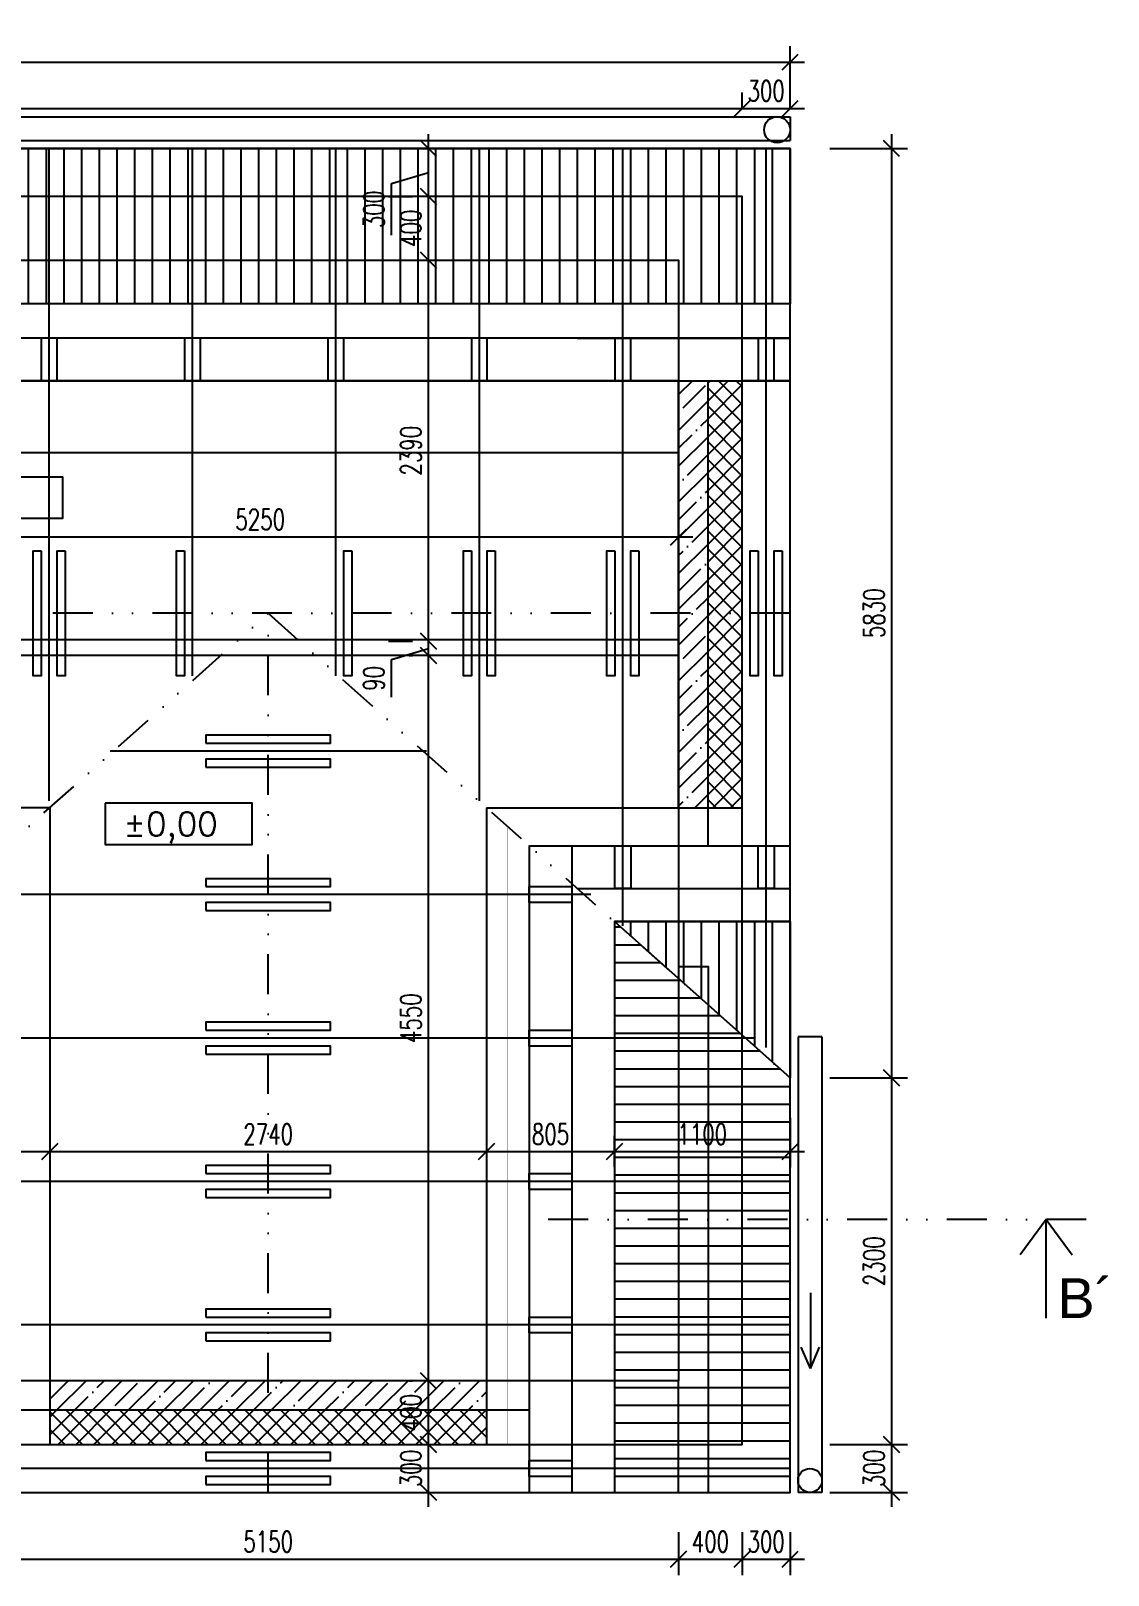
# Model space of a CAD drawing. Header units: millimetres. Extents: x 462666 to 1244237, y 2328025 to 3795663.
# Drawn here: x 1087261 to 1094021, y 2790617 to 2800305 of the extents above; entities that cross this region are included whole.
import ezdxf
from ezdxf.enums import TextEntityAlignment as Align
from ezdxf.lldxf.tags import DXFTag

# ---------------------------------------------------------------- set-up
doc = ezdxf.new("R2010")
doc.units = ezdxf.units.MM
doc.linetypes.add('DIVIDE2', pattern=[0.625, 0.25, -0.125, 0, -0.125, 0, -0.125])
for name, color, linetype in [('DIM_100', 64, 'Continuous'), ('IZH_min_REZ', 6, 'BATTING'), ('KOTY', 96, 'Continuous'), ('MUR_POH', 64, 'Continuous'), ('MUR_REZ', 3, 'Continuous'), ('MUR_ZAK', 64, 'DASHED'), ('PLO_LIN', 6, 'Continuous'), ('POP_100', 8, 'Continuous'), ('TXT_50_MIESTN', 7, 'Continuous')]:
    doc.layers.add(name, color=color, linetype=linetype)
doc.styles.add('ARIAL', font='arial.ttf', dxfattribs={"height": 250})
doc.styles.add('ROMANS', font='arial.ttf', dxfattribs={"width": 0.85})
doc.styles.add('SIMPLEX', font='SIMPLEX.SHX', dxfattribs={"width": 0.7})
doc.linetypes.add('BATTING', pattern='A,0.00254,-2.54,[134,LTYPESHP.SHX,S=2.54,R=0,X=-2.54,Y=0],-5.08,[134,LTYPESHP.SHX,S=2.54,R=180,X=2.54,Y=0],-2.54', length=10.16254)
tags = doc.linetypes.add('DASHDOT', pattern=[25.4, 12.7, -6.35, 0, -6.35]).pattern_tags.tags
tags[10:11] = [DXFTag(74, 4), DXFTag(75, 0), DXFTag(340, '0'), DXFTag(46, 1.0), DXFTag(50, 0.0), DXFTag(44, 0.0), DXFTag(45, 0.0)]
tags[8:9] = [DXFTag(74, 4), DXFTag(75, 0), DXFTag(340, '0'), DXFTag(46, 1.0), DXFTag(50, 0.0), DXFTag(44, 0.0), DXFTag(45, 0.0)]
tags[6:7] = [DXFTag(74, 4), DXFTag(75, 0), DXFTag(340, '0'), DXFTag(46, 1.0), DXFTag(50, 0.0), DXFTag(44, 0.0), DXFTag(45, 0.0)]
tags[4:5] = [DXFTag(74, 4), DXFTag(75, 0), DXFTag(340, '0'), DXFTag(46, 1.0), DXFTag(50, 0.0), DXFTag(44, 0.0), DXFTag(45, 0.0)]
tags = doc.linetypes.add('DASHED', pattern=[0.75, 0.5, -0.25]).pattern_tags.tags
tags[6:7] = [DXFTag(74, 4), DXFTag(75, 0), DXFTag(340, '0'), DXFTag(46, 1.0), DXFTag(50, 0.0), DXFTag(44, 0.0), DXFTag(45, 0.0)]
tags[4:5] = [DXFTag(74, 4), DXFTag(75, 0), DXFTag(340, '0'), DXFTag(46, 1.0), DXFTag(50, 0.0), DXFTag(44, 0.0), DXFTag(45, 0.0)]
doc.dimstyles.new('PAJO1-studia', dxfattribs={"dimtxt": 160, "dimasz": 100, "dimexe": 100, "dimexo": 250, "dimgap": 45, "dimtad": 1, "dimdec": 0, "dimrnd": 5, "dimtxsty": 'ROMANS', "dimblk": 'OBLIQUE', "dimcen": 200, "dimdle": 90, "dimadec": 0, "dimazin": 0, "dimtfac": 1, "dimtdec": 0, "dimtmove": 1, "dimatfit": 3, "dimfxl": 1, "dimarcsym": 0})

# ---------------------------------------------------------------- blocks, each defined once
blk = doc.blocks.new('_OBLIQUE')
at = {"color": 0, "linetype": 'ByBlock'}
blk.add_line((-0.5, -0.5), (0.5, 0.5), dxfattribs=at)
blk = doc.blocks.new('*D343')
at = {"layer": 'Defpoints', "color": 0}
for p in [(1086175.2, 2794435.8), (1087379.8, 2793633.4), (1087379.8, 2793273.4)]:
    blk.add_point(p, dxfattribs=at)
at = {"layer": 'KOTY', "color": 0, "lineweight": -2}
for p, q in [((1086175.2, 2794185.8), (1086175.2, 2793173.4)), ((1087379.8, 2793383.4), (1087379.8, 2793173.4)), ((1086085.2, 2793273.4), (1087469.8, 2793273.4))]:
    blk.add_line(p, q, dxfattribs=at)
at = {"layer": 'KOTY', "color": 0, "lineweight": -2, "xscale": 100, "yscale": 100, "zscale": 100, "rotation": 180}
blk.add_blockref('_OBLIQUE', (1086175.2, 2793273.4), dxfattribs=at)
at = {"layer": 'KOTY', "color": 0, "lineweight": -2, "xscale": 100, "yscale": 100, "zscale": 100}
blk.add_blockref('_OBLIQUE', (1087379.8, 2793273.4), dxfattribs=at)
at = {"layer": 'KOTY', "color": 0, "insert": (1086393.8, 2793383.4), "char_height": 130, "attachment_point": 5, "style": 'SIMPLEX'}
blk.add_mtext('1205', dxfattribs=at)
blk = doc.blocks.new('*D344')
at = {"layer": 'Defpoints', "color": 0}
for p in [(1087379.8, 2793633.4), (1090120.6, 2793633.4), (1090120.6, 2793273.4)]:
    blk.add_point(p, dxfattribs=at)
at = {"layer": 'KOTY', "color": 0, "lineweight": -2}
for p, q in [((1087379.8, 2793383.4), (1087379.8, 2793173.4)), ((1090120.6, 2793383.4), (1090120.6, 2793173.4)), ((1087289.8, 2793273.4), (1090210.6, 2793273.4))]:
    blk.add_line(p, q, dxfattribs=at)
at = {"layer": 'KOTY', "color": 0, "lineweight": -2, "xscale": 100, "yscale": 100, "zscale": 100, "rotation": 180}
blk.add_blockref('_OBLIQUE', (1087379.8, 2793273.4), dxfattribs=at)
at = {"layer": 'KOTY', "color": 0, "lineweight": -2, "xscale": 100, "yscale": 100, "zscale": 100}
blk.add_blockref('_OBLIQUE', (1090120.6, 2793273.4), dxfattribs=at)
at = {"layer": 'KOTY', "color": 0, "insert": (1088750.2, 2793383.4), "char_height": 130, "attachment_point": 5, "style": 'SIMPLEX'}
blk.add_mtext('2740', dxfattribs=at)
blk = doc.blocks.new('*D345')
at = {"layer": 'Defpoints', "color": 0}
for p in [(1090120.6, 2793633.4), (1090923.2, 2793273.4), (1090923.2, 2792926.3)]:
    blk.add_point(p, dxfattribs=at)
at = {"layer": 'KOTY', "color": 0, "lineweight": -2}
for p, q in [((1090120.6, 2793383.4), (1090120.6, 2793173.4)), ((1090923.2, 2793176.3), (1090923.2, 2793373.4)), ((1090030.6, 2793273.4), (1091013.2, 2793273.4))]:
    blk.add_line(p, q, dxfattribs=at)
at = {"layer": 'KOTY', "color": 0, "lineweight": -2, "xscale": 100, "yscale": 100, "zscale": 100, "rotation": 180}
blk.add_blockref('_OBLIQUE', (1090120.6, 2793273.4), dxfattribs=at)
at = {"layer": 'KOTY', "color": 0, "lineweight": -2, "xscale": 100, "yscale": 100, "zscale": 100}
blk.add_blockref('_OBLIQUE', (1090923.2, 2793273.4), dxfattribs=at)
at = {"layer": 'KOTY', "color": 0, "insert": (1090521.9, 2793383.4), "char_height": 130, "attachment_point": 5, "style": 'SIMPLEX'}
blk.add_mtext('805', dxfattribs=at)
blk = doc.blocks.new('*D346')
at = {"layer": 'Defpoints', "color": 0}
for p in [(1092025.2, 2793735.8), (1092025.2, 2793273.4), (1090923.2, 2792926.3)]:
    blk.add_point(p, dxfattribs=at)
at = {"layer": 'KOTY', "color": 0, "lineweight": -2}
for p, q in [((1092025.2, 2793485.8), (1092025.2, 2793173.4)), ((1090923.2, 2793176.3), (1090923.2, 2793373.4)), ((1090833.2, 2793273.4), (1092115.2, 2793273.4))]:
    blk.add_line(p, q, dxfattribs=at)
at = {"layer": 'KOTY', "color": 0, "lineweight": -2, "xscale": 100, "yscale": 100, "zscale": 100, "rotation": 180}
blk.add_blockref('_OBLIQUE', (1090923.2, 2793273.4), dxfattribs=at)
at = {"layer": 'KOTY', "color": 0, "lineweight": -2, "xscale": 100, "yscale": 100, "zscale": 100}
blk.add_blockref('_OBLIQUE', (1092025.2, 2793273.4), dxfattribs=at)
at = {"layer": 'KOTY', "color": 0, "insert": (1091474.2, 2793383.4), "char_height": 130, "attachment_point": 5, "style": 'SIMPLEX'}
blk.add_mtext('1100', dxfattribs=at)
blk = doc.blocks.new('*D348')
at = {"layer": 'Defpoints', "color": 0}
for p in [(1088750.2, 2791435.8), (1089755.6, 2791435.8), (1088750.2, 2791135.8)]:
    blk.add_point(p, dxfattribs=at)
at = {"layer": 'KOTY', "color": 0, "lineweight": -2}
for p, q in [((1089755.6, 2791045.8), (1089755.6, 2791525.8)), ((1089000.2, 2791435.8), (1089855.6, 2791435.8)), ((1089000.2, 2791135.8), (1089855.6, 2791135.8))]:
    blk.add_line(p, q, dxfattribs=at)
at = {"layer": 'KOTY', "color": 0, "lineweight": -2, "xscale": 100, "yscale": 100, "zscale": 100}
for p, rotation in [((1089755.6, 2791435.8), 90), ((1089755.6, 2791135.8), 270)]:
    blk.add_blockref('_OBLIQUE', p, dxfattribs=dict(at, rotation=rotation))
at = {"layer": 'KOTY', "color": 0, "insert": (1089645.6, 2791285.9), "char_height": 130, "attachment_point": 5, "rotation": 90, "style": 'SIMPLEX'}
blk.add_mtext('300', dxfattribs=at)
blk = doc.blocks.new('*D349')
at = {"layer": 'Defpoints', "color": 0}
for p in [(1089755.6, 2791835.8), (1089885.5, 2791835.8), (1088750.2, 2791435.8)]:
    blk.add_point(p, dxfattribs=at)
at = {"layer": 'KOTY', "color": 0, "lineweight": -2}
for p, q in [((1089755.6, 2791345.8), (1089755.6, 2791925.8)), ((1089635.5, 2791835.8), (1089655.6, 2791835.8)), ((1089000.2, 2791435.8), (1089855.6, 2791435.8))]:
    blk.add_line(p, q, dxfattribs=at)
at = {"layer": 'KOTY', "color": 0, "lineweight": -2, "xscale": 100, "yscale": 100, "zscale": 100}
for p, rotation in [((1089755.6, 2791835.8), 90), ((1089755.6, 2791435.8), 270)]:
    blk.add_blockref('_OBLIQUE', p, dxfattribs=dict(at, rotation=rotation))
at = {"layer": 'KOTY', "color": 0, "insert": (1089645.6, 2791635.8), "char_height": 130, "attachment_point": 5, "rotation": 90, "style": 'SIMPLEX'}
blk.add_mtext('400', dxfattribs=at)
blk = doc.blocks.new('*D350')
at = {"layer": 'Defpoints', "color": 0}
for p in [(1089755.6, 2796385.7), (1089885.5, 2796385.7), (1089885.5, 2791835.8)]:
    blk.add_point(p, dxfattribs=at)
at = {"layer": 'KOTY', "color": 0, "lineweight": -2}
for p, q in [((1089755.6, 2791745.8), (1089755.6, 2796475.7)), ((1089635.5, 2796385.7), (1089655.6, 2796385.7)), ((1089635.5, 2791835.8), (1089655.6, 2791835.8))]:
    blk.add_line(p, q, dxfattribs=at)
at = {"layer": 'KOTY', "color": 0, "lineweight": -2, "xscale": 100, "yscale": 100, "zscale": 100}
for p, rotation in [((1089755.6, 2796385.7), 90), ((1089755.6, 2791835.8), 270)]:
    blk.add_blockref('_OBLIQUE', p, dxfattribs=dict(at, rotation=rotation))
at = {"layer": 'KOTY', "color": 0, "insert": (1089645.6, 2794110.7), "char_height": 130, "attachment_point": 5, "rotation": 90, "style": 'SIMPLEX'}
blk.add_mtext('4550', dxfattribs=at)
blk = doc.blocks.new('*D351')
at = {"layer": 'Defpoints', "color": 0}
for p in [(1089755.6, 2796475.7), (1089755.6, 2796475.7), (1089885.5, 2796385.7)]:
    blk.add_point(p, dxfattribs=at)
at = {"layer": 'KOTY', "color": 0, "lineweight": -2}
for p, q in [((1089755.6, 2796295.7), (1089755.6, 2796565.7)), ((1089505.6, 2796475.7), (1089655.6, 2796475.7)), ((1089523.1, 2796360.9), (1089755.6, 2796430.7)), ((1089635.5, 2796385.7), (1089655.6, 2796385.7)), ((1089523.1, 2796123.6), (1089523.1, 2796360.9))]:
    blk.add_line(p, q, dxfattribs=at)
at = {"layer": 'KOTY', "color": 0, "lineweight": -2, "xscale": 100, "yscale": 100, "zscale": 100}
for p, rotation in [((1089755.6, 2796475.7), 90), ((1089755.6, 2796385.7), 270)]:
    blk.add_blockref('_OBLIQUE', p, dxfattribs=dict(at, rotation=rotation))
at = {"layer": 'KOTY', "color": 0, "insert": (1089413.1, 2796242.3), "char_height": 130, "attachment_point": 5, "rotation": 90, "style": 'SIMPLEX'}
blk.add_mtext('90', dxfattribs=at)
blk = doc.blocks.new('*D352')
at = {"layer": 'Defpoints', "color": 0}
for p in [(1089755.6, 2798866.1), (1089755.6, 2798866.1), (1089755.6, 2796475.7)]:
    blk.add_point(p, dxfattribs=at)
at = {"layer": 'KOTY', "color": 0, "lineweight": -2}
for p, q in [((1089755.6, 2796385.7), (1089755.6, 2798956.1)), ((1089505.6, 2798866.1), (1089655.6, 2798866.1)), ((1089505.6, 2796475.7), (1089655.6, 2796475.7))]:
    blk.add_line(p, q, dxfattribs=at)
at = {"layer": 'KOTY', "color": 0, "lineweight": -2, "xscale": 100, "yscale": 100, "zscale": 100}
for p, rotation in [((1089755.6, 2798866.1), 90), ((1089755.6, 2796475.7), 270)]:
    blk.add_blockref('_OBLIQUE', p, dxfattribs=dict(at, rotation=rotation))
at = {"layer": 'KOTY', "color": 0, "insert": (1089645.6, 2797670.9), "char_height": 130, "attachment_point": 5, "rotation": 90, "style": 'SIMPLEX'}
blk.add_mtext('2390', dxfattribs=at)
blk = doc.blocks.new('*D353')
at = {"layer": 'Defpoints', "color": 0}
for p in [(1089755.6, 2799266.1), (1089755.6, 2799266.1), (1089755.6, 2798866.1)]:
    blk.add_point(p, dxfattribs=at)
at = {"layer": 'KOTY', "color": 0, "lineweight": -2}
for p, q in [((1089755.6, 2798776.1), (1089755.6, 2799356.1)), ((1089505.6, 2799266.1), (1089655.6, 2799266.1)), ((1089505.6, 2798866.1), (1089655.6, 2798866.1))]:
    blk.add_line(p, q, dxfattribs=at)
at = {"layer": 'KOTY', "color": 0, "lineweight": -2, "xscale": 100, "yscale": 100, "zscale": 100}
for p, rotation in [((1089755.6, 2799266.1), 90), ((1089755.6, 2798866.1), 270)]:
    blk.add_blockref('_OBLIQUE', p, dxfattribs=dict(at, rotation=rotation))
at = {"layer": 'KOTY', "color": 0, "insert": (1089645.6, 2799066.1), "char_height": 130, "attachment_point": 5, "rotation": 90, "style": 'SIMPLEX'}
blk.add_mtext('400', dxfattribs=at)
blk = doc.blocks.new('*D354')
at = {"layer": 'Defpoints', "color": 0}
for p in [(1089755.6, 2799566.1), (1089755.6, 2799566.1), (1089755.6, 2799266.1)]:
    blk.add_point(p, dxfattribs=at)
at = {"layer": 'KOTY', "color": 0, "lineweight": -2}
for p, q in [((1089505.6, 2799566.1), (1089655.6, 2799566.1)), ((1089755.6, 2799176.1), (1089755.6, 2799656.1)), ((1089523.1, 2799346.4), (1089755.6, 2799416.1)), ((1089523.1, 2799022.4), (1089523.1, 2799346.4)), ((1089505.6, 2799266.1), (1089655.6, 2799266.1))]:
    blk.add_line(p, q, dxfattribs=at)
at = {"layer": 'KOTY', "color": 0, "lineweight": -2, "xscale": 100, "yscale": 100, "zscale": 100}
for p, rotation in [((1089755.6, 2799566.1), 90), ((1089755.6, 2799266.1), 270)]:
    blk.add_blockref('_OBLIQUE', p, dxfattribs=dict(at, rotation=rotation))
at = {"layer": 'KOTY', "color": 0, "insert": (1089413.1, 2799184.4), "char_height": 130, "attachment_point": 5, "rotation": 90, "style": 'SIMPLEX'}
blk.add_mtext('300', dxfattribs=at)
blk = doc.blocks.new('*D362')
at = {"layer": 'Defpoints', "color": 0}
for p in [(1086075.2, 2797128.5), (1091325.2, 2796770.6), (1086075.2, 2796485.7)]:
    blk.add_point(p, dxfattribs=at)
at = {"layer": 'KOTY', "color": 0, "lineweight": -2}
for p, q in [((1086075.2, 2796735.7), (1086075.2, 2797228.5)), ((1091325.2, 2797020.6), (1091325.2, 2797228.5)), ((1091415.2, 2797128.5), (1085985.2, 2797128.5))]:
    blk.add_line(p, q, dxfattribs=at)
at = {"layer": 'KOTY', "color": 0, "lineweight": -2, "xscale": 100, "yscale": 100, "zscale": 100, "rotation": 180}
blk.add_blockref('_OBLIQUE', (1086075.2, 2797128.5), dxfattribs=at)
at = {"layer": 'KOTY', "color": 0, "lineweight": -2, "xscale": 100, "yscale": 100, "zscale": 100}
blk.add_blockref('_OBLIQUE', (1091325.2, 2797128.5), dxfattribs=at)
at = {"layer": 'KOTY', "color": 0, "insert": (1088700.2, 2797238.5), "char_height": 130, "attachment_point": 5, "style": 'SIMPLEX'}
blk.add_mtext('5250', dxfattribs=at)
blk = doc.blocks.new('*D369')
at = {"layer": 'Defpoints', "color": 0}
for p in [(1086175.2, 2791135.8), (1091325.2, 2790921.9), (1091325.2, 2790716.6)]:
    blk.add_point(p, dxfattribs=at)
at = {"layer": 'KOTY', "color": 0, "lineweight": -2}
for p, q in [((1086175.2, 2790885.8), (1086175.2, 2790616.6)), ((1086085.2, 2790716.6), (1091415.2, 2790716.6)), ((1091325.2, 2790671.9), (1091325.2, 2790616.6))]:
    blk.add_line(p, q, dxfattribs=at)
at = {"layer": 'KOTY', "color": 0, "lineweight": -2, "xscale": 100, "yscale": 100, "zscale": 100, "rotation": 180}
blk.add_blockref('_OBLIQUE', (1086175.2, 2790716.6), dxfattribs=at)
at = {"layer": 'KOTY', "color": 0, "lineweight": -2, "xscale": 100, "yscale": 100, "zscale": 100}
blk.add_blockref('_OBLIQUE', (1091325.2, 2790716.6), dxfattribs=at)
at = {"layer": 'KOTY', "color": 0, "insert": (1088750.2, 2790826.6), "char_height": 130, "attachment_point": 5, "style": 'SIMPLEX'}
blk.add_mtext('5150', dxfattribs=at)
blk = doc.blocks.new('*D370')
at = {"layer": 'Defpoints', "color": 0}
for p in [(1091325.2, 2791135.8), (1091725.2, 2791135.8), (1091725.2, 2790716.6)]:
    blk.add_point(p, dxfattribs=at)
at = {"layer": 'KOTY', "color": 0, "lineweight": -2}
for p, q in [((1091325.2, 2790885.8), (1091325.2, 2790616.6)), ((1091725.2, 2790885.8), (1091725.2, 2790616.6)), ((1091235.2, 2790716.6), (1091815.2, 2790716.6))]:
    blk.add_line(p, q, dxfattribs=at)
at = {"layer": 'KOTY', "color": 0, "lineweight": -2, "xscale": 100, "yscale": 100, "zscale": 100, "rotation": 180}
blk.add_blockref('_OBLIQUE', (1091325.2, 2790716.6), dxfattribs=at)
at = {"layer": 'KOTY', "color": 0, "lineweight": -2, "xscale": 100, "yscale": 100, "zscale": 100}
blk.add_blockref('_OBLIQUE', (1091725.2, 2790716.6), dxfattribs=at)
at = {"layer": 'KOTY', "color": 0, "insert": (1091525.2, 2790826.6), "char_height": 130, "attachment_point": 5, "style": 'SIMPLEX'}
blk.add_mtext('400', dxfattribs=at)
blk = doc.blocks.new('*D371')
at = {"layer": 'Defpoints', "color": 0}
for p in [(1091725.2, 2791135.8), (1092025.2, 2791135.8), (1092025.2, 2790716.6)]:
    blk.add_point(p, dxfattribs=at)
at = {"layer": 'KOTY', "color": 0, "lineweight": -2}
for p, q in [((1091725.2, 2790885.8), (1091725.2, 2790616.6)), ((1092025.2, 2790885.8), (1092025.2, 2790616.6)), ((1091635.2, 2790716.6), (1092115.2, 2790716.6))]:
    blk.add_line(p, q, dxfattribs=at)
at = {"layer": 'KOTY', "color": 0, "lineweight": -2, "xscale": 100, "yscale": 100, "zscale": 100, "rotation": 180}
blk.add_blockref('_OBLIQUE', (1091725.2, 2790716.6), dxfattribs=at)
at = {"layer": 'KOTY', "color": 0, "lineweight": -2, "xscale": 100, "yscale": 100, "zscale": 100}
blk.add_blockref('_OBLIQUE', (1092025.2, 2790716.6), dxfattribs=at)
at = {"layer": 'KOTY', "color": 0, "insert": (1091875.2, 2790826.6), "char_height": 130, "attachment_point": 5, "style": 'SIMPLEX'}
blk.add_mtext('300', dxfattribs=at)
blk = doc.blocks.new('*D372')
at = {"layer": 'Defpoints', "color": 0}
for p in [(1092025.2, 2799566.1), (1092025.2, 2793735.8), (1092661.7, 2793735.8)]:
    blk.add_point(p, dxfattribs=at)
at = {"layer": 'KOTY', "color": 0, "lineweight": -2}
for p, q in [((1092275.2, 2799566.1), (1092761.7, 2799566.1)), ((1092661.7, 2799656.1), (1092661.7, 2793645.8)), ((1092275.2, 2793735.8), (1092761.7, 2793735.8))]:
    blk.add_line(p, q, dxfattribs=at)
at = {"layer": 'KOTY', "color": 0, "lineweight": -2, "xscale": 100, "yscale": 100, "zscale": 100}
for p, rotation in [((1092661.7, 2799566.1), 90), ((1092661.7, 2793735.8), 270)]:
    blk.add_blockref('_OBLIQUE', p, dxfattribs=dict(at, rotation=rotation))
at = {"layer": 'KOTY', "color": 0, "insert": (1092551.7, 2796650.9), "char_height": 130, "attachment_point": 5, "rotation": 90, "style": 'SIMPLEX'}
blk.add_mtext('5830', dxfattribs=at)
blk = doc.blocks.new('*D373')
at = {"layer": 'Defpoints', "color": 0}
for p in [(1092025.2, 2793735.8), (1092025.2, 2791435.8), (1092661.7, 2791435.8)]:
    blk.add_point(p, dxfattribs=at)
at = {"layer": 'KOTY', "color": 0, "lineweight": -2}
for p, q in [((1092661.7, 2793825.8), (1092661.7, 2791345.8)), ((1092275.2, 2793735.8), (1092761.7, 2793735.8)), ((1092275.2, 2791435.8), (1092761.7, 2791435.8))]:
    blk.add_line(p, q, dxfattribs=at)
at = {"layer": 'KOTY', "color": 0, "lineweight": -2, "xscale": 100, "yscale": 100, "zscale": 100}
for p, rotation in [((1092661.7, 2793735.8), 90), ((1092661.7, 2791435.8), 270)]:
    blk.add_blockref('_OBLIQUE', p, dxfattribs=dict(at, rotation=rotation))
at = {"layer": 'KOTY', "color": 0, "insert": (1092551.7, 2792585.8), "char_height": 130, "attachment_point": 5, "rotation": 90, "style": 'SIMPLEX'}
blk.add_mtext('2300', dxfattribs=at)
blk = doc.blocks.new('*D374')
at = {"layer": 'Defpoints', "color": 0}
for p in [(1092025.2, 2791435.8), (1092025.2, 2791135.8), (1092661.7, 2791135.8)]:
    blk.add_point(p, dxfattribs=at)
at = {"layer": 'KOTY', "color": 0, "lineweight": -2}
for p, q in [((1092661.7, 2791525.8), (1092661.7, 2791045.8)), ((1092275.2, 2791435.8), (1092761.7, 2791435.8)), ((1092275.2, 2791135.8), (1092761.7, 2791135.8))]:
    blk.add_line(p, q, dxfattribs=at)
at = {"layer": 'KOTY', "color": 0, "lineweight": -2, "xscale": 100, "yscale": 100, "zscale": 100}
for p, rotation in [((1092661.7, 2791435.8), 90), ((1092661.7, 2791135.8), 270)]:
    blk.add_blockref('_OBLIQUE', p, dxfattribs=dict(at, rotation=rotation))
at = {"layer": 'KOTY', "color": 0, "insert": (1092551.7, 2791285.8), "char_height": 130, "attachment_point": 5, "rotation": 90, "style": 'SIMPLEX'}
blk.add_mtext('300', dxfattribs=at)
blk = doc.blocks.new('*D375')
at = {"layer": 'Defpoints', "color": 0}
for p in [(1091725.2, 2799817.8), (1067302.7, 2799566.1), (1091725.2, 2799566.1)]:
    blk.add_point(p, dxfattribs=at)
at = {"layer": 'KOTY', "color": 0, "lineweight": -2}
for p, q in [((1067302.7, 2799816.1), (1067302.7, 2799917.8)), ((1091725.2, 2799816.1), (1091725.2, 2799917.8)), ((1067212.7, 2799817.8), (1091815.2, 2799817.8))]:
    blk.add_line(p, q, dxfattribs=at)
at = {"layer": 'KOTY', "color": 0, "lineweight": -2, "xscale": 100, "yscale": 100, "zscale": 100, "rotation": 180}
blk.add_blockref('_OBLIQUE', (1067302.7, 2799817.8), dxfattribs=at)
at = {"layer": 'KOTY', "color": 0, "lineweight": -2, "xscale": 100, "yscale": 100, "zscale": 100}
blk.add_blockref('_OBLIQUE', (1091725.2, 2799817.8), dxfattribs=at)
at = {"layer": 'KOTY', "color": 0, "insert": (1079514, 2799927.8), "char_height": 130, "attachment_point": 5, "style": 'SIMPLEX'}
blk.add_mtext('24420', dxfattribs=at)
blk = doc.blocks.new('*D376')
at = {"layer": 'Defpoints', "color": 0}
for p in [(1092025.2, 2799817.8), (1091725.2, 2799566.1), (1092025.2, 2799566.1)]:
    blk.add_point(p, dxfattribs=at)
at = {"layer": 'KOTY', "color": 0, "lineweight": -2}
for p, q in [((1091725.2, 2799816.1), (1091725.2, 2799917.8)), ((1092025.2, 2799816.1), (1092025.2, 2799917.8)), ((1091635.2, 2799817.8), (1092115.2, 2799817.8))]:
    blk.add_line(p, q, dxfattribs=at)
at = {"layer": 'KOTY', "color": 0, "lineweight": -2, "xscale": 100, "yscale": 100, "zscale": 100, "rotation": 180}
blk.add_blockref('_OBLIQUE', (1091725.2, 2799817.8), dxfattribs=at)
at = {"layer": 'KOTY', "color": 0, "lineweight": -2, "xscale": 100, "yscale": 100, "zscale": 100}
blk.add_blockref('_OBLIQUE', (1092025.2, 2799817.8), dxfattribs=at)
at = {"layer": 'KOTY', "color": 0, "insert": (1091875.2, 2799927.8), "char_height": 130, "attachment_point": 5, "style": 'SIMPLEX'}
blk.add_mtext('300', dxfattribs=at)
blk = doc.blocks.new('*D377')
at = {"layer": 'Defpoints', "color": 0}
for p in [(1092025.2, 2800109.4), (1067002.7, 2799566.1), (1092025.2, 2799566.1)]:
    blk.add_point(p, dxfattribs=at)
at = {"layer": 'KOTY', "color": 0, "lineweight": -2}
for p, q in [((1067002.7, 2799816.1), (1067002.7, 2800209.4)), ((1092025.2, 2799816.1), (1092025.2, 2800209.4)), ((1066912.7, 2800109.4), (1092115.2, 2800109.4))]:
    blk.add_line(p, q, dxfattribs=at)
at = {"layer": 'KOTY', "color": 0, "lineweight": -2, "xscale": 100, "yscale": 100, "zscale": 100, "rotation": 180}
blk.add_blockref('_OBLIQUE', (1067002.7, 2800109.4), dxfattribs=at)
at = {"layer": 'KOTY', "color": 0, "lineweight": -2, "xscale": 100, "yscale": 100, "zscale": 100}
blk.add_blockref('_OBLIQUE', (1092025.2, 2800109.4), dxfattribs=at)
at = {"layer": 'KOTY', "color": 0, "insert": (1079514, 2800219.4), "char_height": 130, "attachment_point": 5, "style": 'SIMPLEX'}
blk.add_mtext('25020', dxfattribs=at)

msp = doc.modelspace()

# ---------------------------------------------------------------- hatches: boundary and pattern name
at = {"layer": 'MUR_POH', "linetype": 'ByBlock', "ltscale": 50}
h = msp.add_hatch(dxfattribs=at)
h.set_pattern_fill('ANSI31', color=8, scale=35, angle=45, style=0)
h.paths.add_polyline_path([(1067002.7, 2798592.7), (1067002.7, 2799566.1), (1092025.2, 2799566.1), (1092025.2, 2798592.7)])
h = msp.add_hatch(dxfattribs=at)
h.set_pattern_fill('ANSI31', color=8, scale=35, angle=-45, style=0)
h.paths.add_polyline_path([(1090923.2, 2794716.7), (1090923.2, 2791135.8), (1092025.2, 2791135.8), (1092025.2, 2793735.8)])
h = msp.add_hatch(dxfattribs=at)
h.set_pattern_fill('ANSI31', color=8, scale=35, angle=45, style=0)
h.paths.add_polyline_path([(1092025.2, 2793735.8), (1090923.2, 2794716.7), (1092025.2, 2794716.7)])
at = {"layer": 'PLO_LIN'}
h = msp.add_hatch(dxfattribs=at)
h.set_pattern_fill('NET', color=252, scale=25, angle=45, style=0)
h.paths.add_polyline_path([(1091725.2, 2795431.1), (1091725.2, 2796650.8), (1091510.2, 2796650.8), (1091510.2, 2795431.1)])
h.paths.add_polyline_path([(1091725.2, 2796651), (1091725.2, 2798110.2), (1091510.2, 2798110.2), (1091510.2, 2796651)])
h = msp.add_hatch(dxfattribs=at)
h.set_pattern_fill('NET', color=252, scale=25, angle=45, style=0)
h.paths.add_polyline_path([(1088750.2, 2791435.8), (1088750.2, 2791650.8), (1087379.8, 2791650.8), (1087379.8, 2791435.8)])
h.paths.add_polyline_path([(1090120.6, 2791435.8), (1090120.6, 2791650.8), (1088750.2, 2791650.8), (1088750.2, 2791435.8)])
h.paths.add_polyline_path([(1089743.1, 2791486.3), (1089548.1, 2791486.3), (1089548.1, 2791785.3), (1089743.1, 2791785.3)], flags=9)
at = {"layer": 'POP_100'}
h = msp.add_hatch(dxfattribs=at)
h.set_pattern_fill('ANSI35', color=8, scale=25, style=0)
h.paths.add_polyline_path([(1091510.2, 2795431.1), (1091510.2, 2796650.8), (1091325.2, 2796650.8), (1091325.2, 2795431.1)])
h.paths.add_polyline_path([(1091510.2, 2796651), (1091510.2, 2798110.2), (1091325.2, 2798110.2), (1091325.2, 2796651)])
h = msp.add_hatch(dxfattribs=at)
h.set_pattern_fill('ANSI35', color=8, scale=25, style=0)
h.paths.add_polyline_path([(1090120.6, 2791650.8), (1090120.6, 2791835.8), (1088750.2, 2791835.8), (1088750.2, 2791650.8)])
h.paths.add_polyline_path([(1089743.1, 2791486.3), (1089548.1, 2791486.3), (1089548.1, 2791785.3), (1089743.1, 2791785.3)], flags=9)
h.paths.add_polyline_path([(1088750.2, 2791650.8), (1088750.2, 2791835.8), (1087379.8, 2791835.8), (1087379.8, 2791650.8)])

# ---------------------------------------------------------------- linework, layer by layer
at = {"layer": 'IZH_min_REZ', "ltscale": 13}
for points in [[(1086525.2, 2798243.7, 1, 1, 0), (1087325.2, 2798243.7, 1, 1, 0)], [(1087425.2, 2798243.7, 1, 1, 0), (1088225.2, 2798243.7, 1, 1, 0)], [(1088325.2, 2798243.7, 1, 1, 0), (1089125.2, 2798243.7, 1, 1, 0)], [(1089225.2, 2798243.7, 1, 1, 0), (1090025.2, 2798243.7, 1, 1, 0)], [(1090125.2, 2798243.7, 1, 1, 0), (1090925.2, 2798243.7, 1, 1, 0)], [(1091025.2, 2798243.7, 1, 1, 0), (1091825.2, 2798243.7, 1, 1, 0)], [(1090254.2, 2791435.8, 1, 1, 0), (1090254.2, 2795312.2, 1, 1, 0)], [(1090521.2, 2794935.9, 1, 1, 0), (1090521.2, 2795074.5, 1, 1, 0)], [(1090521.2, 2794035.9, 1, 1, 0), (1090521.2, 2794835.9, 1, 1, 0)], [(1090521.2, 2793135.9, 1, 1, 0), (1090521.2, 2793935.9, 1, 1, 0)], [(1090521.2, 2792235.9, 1, 1, 0), (1090521.2, 2793035.9, 1, 1, 0)], [(1090521.2, 2791335.9, 1, 1, 0), (1090521.2, 2792135.9, 1, 1, 0)]]:
    msp.add_lwpolyline(points, format="xyseb", dxfattribs=at)
at = {"layer": 'IZH_min_REZ', "ltscale": 12, "const_width": 1}
msp.add_lwpolyline([(1090254.2, 2795312.2), (1091725.2, 2795312.2)], dxfattribs=at)
at = {"layer": 'IZH_min_REZ', "ltscale": 13, "const_width": 1}
msp.add_lwpolyline([(1090521.2, 2795057.5), (1091825.2, 2795057.5)], dxfattribs=at)
at = {"layer": 'KOTY'}
for p, q in [((1092152.7, 2792388.5), (1092152.7, 2791911.8)), ((1092152.7, 2791911.8), (1092095.1, 2792046.8)), ((1092152.7, 2791911.8), (1092210.3, 2792046.8))]:
    msp.add_line(p, q, dxfattribs=at)
at = {"layer": 'MUR_POH', "color": 8, "linetype": 'ByBlock', "ltscale": 250, "flags": 128}
for points in [[(1067002.7, 2799766.1), (1092025.2, 2799766.1)], [(1092025.2, 2799766.1), (1092025.2, 2799616.1)], [(1067002.7, 2799616.1), (1092025.2, 2799616.1)], [(1092075.2, 2793994), (1092075.2, 2791135.8)], [(1092225.2, 2793994), (1092075.2, 2793994)], [(1092225.2, 2793994), (1092225.2, 2791135.8)], [(1092225.2, 2791135.8), (1092075.2, 2791135.8)]]:
    msp.add_lwpolyline(points, dxfattribs=at)
at = {"layer": 'MUR_POH', "color": 8, "linetype": 'ByBlock', "ltscale": 50, "flags": 128}
msp.add_lwpolyline([(1085475.2, 2793735.8), (1085475.2, 2791135.8), (1092025.2, 2791135.8), (1092025.2, 2799566.1), (1067002.7, 2799566.1), (1067002.7, 2798110.2)], dxfattribs=at)
at = {"layer": 'MUR_POH', "linetype": 'DASHDOT', "ltscale": 10}
for points in [[(1087375.2, 2795474.1), (1087375.2, 2799566.1)], [(1088275.2, 2796258.7), (1088275.2, 2799566.1)], [(1089175.2, 2796258.7), (1089175.2, 2799566.1)], [(1090075.2, 2795474.1), (1090075.2, 2799566.1)], [(1090975.2, 2794689.6), (1090975.2, 2799566.1)], [(1091875.2, 2793926.8), (1091875.2, 2799566.1)], [(1089742.6, 2795785.9), (1087757.8, 2795785.9)], [(1090775, 2794885.9), (1086725.4, 2794885.9)], [(1091807.5, 2793985.9), (1085693, 2793985.9)], [(1092025.2, 2793085.9), (1085475.2, 2793085.9)], [(1092025.2, 2792185.9), (1085475.2, 2792185.9)], [(1092025.2, 2791285.9), (1085475.2, 2791285.9)]]:
    msp.add_lwpolyline(points, dxfattribs=at)
at = {"layer": 'MUR_POH', "color": 8, "linetype": 'DASHED', "ltscale": 250, "flags": 128}
for points in [[(1090387.7, 2791435.8), (1091725.2, 2791435.8), (1091725.2, 2799266.1), (1067302.7, 2799266.1), (1067302.7, 2797075.9)], [(1067702.7, 2794435.8), (1067702.7, 2798866.1), (1091325.2, 2798866.1), (1091325.2, 2791835.8), (1090120.6, 2791835.8)], [(1091325.2, 2794435.8), (1091510.2, 2794435.8), (1091510.2, 2791135.8)], [(1087379.8, 2791835.8), (1086175.2, 2791835.8)], [(1091325.2, 2791135.8), (1091325.2, 2791835.8)]]:
    msp.add_lwpolyline(points, dxfattribs=at)
at = {"layer": 'MUR_POH', "flags": 128}
msp.add_lwpolyline([(1091725.2, 2799266.1), (1091725.2, 2799266.1)], dxfattribs=at)
msp.add_lwpolyline([(1091725.2, 2799266.1), (1091725.2, 2799266.1)], dxfattribs=at)
at = {"layer": 'MUR_POH', "linetype": 'DASHDOT', "ltscale": 10}
for points in [[(1087325.2, 2797042.7), (1087325.2, 2796259.2), (1087275.2, 2796259.2), (1087275.2, 2797042.7)], [(1087475.2, 2797042.7), (1087475.2, 2796259.2), (1087425.2, 2796259.2), (1087425.2, 2797042.7)], [(1088225.2, 2797042.7), (1088225.2, 2796259.2), (1088175.2, 2796259.2), (1088175.2, 2797042.7)], [(1089275.2, 2797042.7), (1089275.2, 2796259.2), (1089225.2, 2796259.2), (1089225.2, 2797042.7)], [(1090025.2, 2797042.7), (1090025.2, 2796259.2), (1089975.2, 2796259.2), (1089975.2, 2797042.7)], [(1090175.2, 2797042.7), (1090175.2, 2796259.2), (1090125.2, 2796259.2), (1090125.2, 2797042.7)], [(1090925.2, 2797042.7), (1090925.2, 2796259.2), (1090875.2, 2796259.2), (1090875.2, 2797042.7)], [(1091075.2, 2797042.7), (1091075.2, 2796259.2), (1091025.2, 2796259.2), (1091025.2, 2797042.7)], [(1091825.2, 2797042.7), (1091825.2, 2796259.2), (1091775.2, 2796259.2), (1091775.2, 2797042.7)], [(1091975.2, 2797042.7), (1091975.2, 2796259.2), (1091925.2, 2796259.2), (1091925.2, 2797042.7)], [(1088358.5, 2795835.9), (1089142, 2795835.9), (1089142, 2795885.9), (1088358.5, 2795885.9)], [(1088358.5, 2795685.9), (1089142, 2795685.9), (1089142, 2795735.9), (1088358.5, 2795735.9)], [(1088358.5, 2794935.9), (1089142, 2794935.9), (1089142, 2794985.9), (1088358.5, 2794985.9)], [(1088358.5, 2794785.9), (1089142, 2794785.9), (1089142, 2794835.9), (1088358.5, 2794835.9)], [(1088358.5, 2794035.9), (1089142, 2794035.9), (1089142, 2794085.9), (1088358.5, 2794085.9)], [(1088358.5, 2793885.9), (1089142, 2793885.9), (1089142, 2793935.9), (1088358.5, 2793935.9)], [(1088358.5, 2793135.9), (1089142, 2793135.9), (1089142, 2793185.9), (1088358.5, 2793185.9)], [(1088358.5, 2792985.9), (1089142, 2792985.9), (1089142, 2793035.9), (1088358.5, 2793035.9)], [(1088358.5, 2792235.9), (1089142, 2792235.9), (1089142, 2792285.9), (1088358.5, 2792285.9)], [(1088358.5, 2792085.9), (1089142, 2792085.9), (1089142, 2792135.9), (1088358.5, 2792135.9)], [(1088358.5, 2791335.9), (1089142, 2791335.9), (1089142, 2791385.9), (1088358.5, 2791385.9)], [(1088358.5, 2791185.9), (1089142, 2791185.9), (1089142, 2791235.9), (1088358.5, 2791235.9)]]:
    msp.add_lwpolyline(points, close=True, dxfattribs=at)
at = {"layer": 'MUR_POH', "color": 8, "linetype": 'ByBlock', "ltscale": 250}
for centre, radius in [((1091943.6, 2799684.5), 81.6), ((1092150.2, 2791210.8), 75)]:
    msp.add_circle(centre, radius, dxfattribs=at)
at = {"layer": 'MUR_REZ'}
for p, q in [((1091325.2, 2798866.1), (1091325.2, 2798866.1)), ((1092025.2, 2798592.7), (1067002.7, 2798592.7)), ((1091325.2, 2798110.2), (1073882.1, 2798110.2)), ((1092025.2, 2798110.2), (1091725.2, 2798110.2))]:
    msp.add_line(p, q, dxfattribs=at)
at = {"layer": 'MUR_REZ', "linetype": 'DIVIDE2', "ltscale": 1000}
msp.add_line((1092025.2, 2796650.8), (1067002.7, 2796650.8), dxfattribs=at)
at = {"layer": 'MUR_REZ', "flags": 128}
for points in [[(1087425.2, 2798377.2), (1087325.2, 2798377.2), (1087325.2, 2798110.2), (1087425.2, 2798110.2)], [(1088325.2, 2798377.2), (1088225.2, 2798377.2), (1088225.2, 2798110.2), (1088325.2, 2798110.2)], [(1089225.2, 2798377.2), (1089125.2, 2798377.2), (1089125.2, 2798110.2), (1089225.2, 2798110.2)], [(1090125.2, 2798377.2), (1090025.2, 2798377.2), (1090025.2, 2798110.2), (1090125.2, 2798110.2)], [(1091025.2, 2798377.2), (1090925.2, 2798377.2), (1090925.2, 2798110.2), (1091025.2, 2798110.2)], [(1091925.2, 2798377.2), (1091825.2, 2798377.2), (1091825.2, 2798110.2), (1091925.2, 2798110.2)], [(1091025.2, 2794924.4), (1090925.2, 2794924.4), (1090925.2, 2795191.5), (1091025.2, 2795191.5)], [(1091925.2, 2794924.4), (1091825.2, 2794924.4), (1091825.2, 2795191.5), (1091925.2, 2795191.5)], [(1090654.8, 2794935.9), (1090654.8, 2794835.9), (1090387.7, 2794835.9), (1090387.7, 2794935.9)], [(1090654.8, 2794035.9), (1090654.8, 2793935.9), (1090387.7, 2793935.9), (1090387.7, 2794035.9)], [(1090654.8, 2793135.9), (1090654.8, 2793035.9), (1090387.7, 2793035.9), (1090387.7, 2793135.9)], [(1090654.8, 2792235.9), (1090654.8, 2792135.9), (1090387.7, 2792135.9), (1090387.7, 2792235.9)], [(1090654.8, 2791335.9), (1090654.8, 2791235.9), (1090387.7, 2791235.9), (1090387.7, 2791335.9)]]:
    msp.add_lwpolyline(points, close=True, dxfattribs=at)
for points in [[(1073882.1, 2798110.2), (1091325.2, 2798110.2)], [(1091325.2, 2795431.1), (1091325.2, 2798110.2)], [(1091725.2, 2795191.5), (1091725.2, 2798110.2)], [(1086075.2, 2794435.8), (1086075.2, 2796485.7), (1091325.2, 2796485.7)], [(1091325.2, 2796385.7), (1086175.2, 2796385.7), (1086175.2, 2794435.8)], [(1087379.8, 2795431.1), (1086175.2, 2795431.1)], [(1087379.8, 2795431.1), (1087379.8, 2791835.8)], [(1090120.6, 2795431.1), (1090120.6, 2791835.8)], [(1090120.6, 2795431.1), (1091325.2, 2795431.1)], [(1092025.2, 2794716.7), (1090923.2, 2794716.7), (1090923.2, 2791135.8)], [(1093632.8, 2792228.9), (1093632.8, 2792848.4), (1093469.1, 2792626.3)], [(1093632.8, 2792228.9), (1093632.8, 2792848.4), (1093796.4, 2792626.3)], [(1090120.6, 2791835.8), (1087379.8, 2791835.8)], [(1087112.7, 2791435.8), (1090387.7, 2791435.8)]]:
    msp.add_lwpolyline(points, dxfattribs=at)
at = {"layer": 'MUR_REZ', "linetype": 'DIVIDE2', "ltscale": 1000, "flags": 128}
for points in [[(1085475.2, 2793735.8), (1088750.2, 2796650.9)], [(1088750.2, 2791135.8), (1088750.2, 2796650.9)], [(1088750.2, 2796650.9), (1092025.2, 2793735.8)], [(1093884.1, 2792848.4), (1090459.4, 2792848.4)]]:
    msp.add_lwpolyline(points, dxfattribs=at)
at = {"layer": 'MUR_ZAK', "ltscale": 175, "flags": 128}
msp.add_lwpolyline([(1067002.7, 2797660.6), (1091325.2, 2797660.6)], dxfattribs=at)
at = {"layer": 'PLO_LIN', "color": 1}
for p, q in [((1092025.2, 2798377.2), (1067002.7, 2798377.2)), ((1090689.8, 2798377.2), (1092025.2, 2798377.2)), ((1090689.8, 2794924.4), (1092025.2, 2794924.4))]:
    msp.add_line(p, q, dxfattribs=at)
for points in [[(1067002.7, 2798592.7), (1067002.7, 2799566.1), (1092025.2, 2799566.1), (1092025.2, 2798592.7)], [(1086537.4, 2797505.7), (1086537.4, 2797246.7), (1087460.6, 2797246.7), (1087460.6, 2797505.7)], [(1087726.8, 2795459.3), (1087726.8, 2795200.2), (1088650.1, 2795200.2), (1088650.1, 2795459.3)], [(1090923.2, 2794716.7), (1090923.2, 2791135.8), (1092025.2, 2791135.8), (1092025.2, 2793735.8)], [(1092025.2, 2793735.8), (1090923.2, 2794716.7), (1092025.2, 2794716.7)]]:
    msp.add_lwpolyline(points, close=True, dxfattribs=at)
for points in [[(1090389.8, 2798110.2), (1091325.2, 2798110.2)], [(1091325.2, 2798110.2), (1091725.2, 2798110.2)], [(1091725.2, 2798110.2), (1092025.2, 2798110.2)], [(1091325.2, 2795431.1), (1091725.2, 2795431.1)], [(1090387.7, 2795193.4), (1090387.7, 2791135.8)], [(1090389.8, 2795191.5), (1092025.2, 2795191.5)], [(1090654.8, 2795193.4), (1090654.8, 2791135.8)], [(1087379.8, 2791835.8), (1087379.8, 2791435.8)], [(1090120.6, 2791835.8), (1090120.6, 2791435.8)]]:
    msp.add_lwpolyline(points, dxfattribs=at)
at = {"layer": 'PLO_LIN', "color": 252}
for points in [[(1091510.2, 2795191.5), (1091510.2, 2798110.2)], [(1090387.7, 2791650.8), (1087112.7, 2791650.8)]]:
    msp.add_lwpolyline(points, dxfattribs=at)

# ---------------------------------------------------------------- texts
at = {"layer": 'DIM_100', "color": 1, "style": 'SIMPLEX', "flags": 12}
msp.add_attdef('%%p0,00', text='-0.120', height=150, dxfattribs=at).set_placement((1088137.9, 2795209.1), align=Align.BOTTOM_CENTER)
at = {"layer": 'TXT_50_MIESTN', "style": 'ARIAL'}
msp.add_text('B´', height=250, dxfattribs=at).set_placement((1093703.5, 2792229.3))

# ---------------------------------------------------------------- dimensions: what is measured, and where the dimension line sits
at = {"layer": 'KOTY'}
for base, p1, p2, picture, middle in [((1092025.2064, 2800109.363), (1067002.7123, 2799566.1179), (1092025.2064, 2799566.1179), '*D377', (1079513.9594, 2800219.363)), ((1091725.2064, 2799817.7807), (1067302.7123, 2799566.1179), (1091725.2064, 2799566.1179), '*D375', (1079513.9594, 2799927.7807)), ((1086075.2, 2797128.5), (1091325.2, 2796770.6), (1086075.2, 2796485.7), '*D362', (1088700.2, 2797238.5)), ((1092025.2, 2793273.4), (1090923.2, 2792926.3), (1092025.2, 2793735.8), '*D346', (1091474.2, 2793383.4)), ((1090120.6, 2793273.4), (1087379.8, 2793633.4), (1090120.6, 2793633.4), '*D344', (1088750.2, 2793383.4)), ((1090923.2, 2793273.4), (1090120.6, 2793633.4), (1090923.2, 2792926.3), '*D345', (1090521.9, 2793383.4)), ((1091325.2, 2790716.6), (1086175.2, 2791135.8), (1091325.2, 2790921.9), '*D369', (1088750.2, 2790826.6)), ((1091725.2, 2790716.6), (1091325.2, 2791135.8), (1091725.2, 2791135.8), '*D370', (1091525.2, 2790826.6))]:
    dim = msp.add_linear_dim(base=base, p1=p1, p2=p2, dimstyle='PAJO1-studia', override={"dimtxt": 130, "dimtxsty": 'SIMPLEX'}, dxfattribs=at)
    dim.commit()
    dim.dimension.update_dxf_attribs({"geometry": picture, "text_midpoint": middle})
for base, p1, p2, picture, middle in [((1092025.2, 2799817.8), (1091725.2, 2799566.1), (1092025.2, 2799566.1), '*D376', (1091875.2, 2799817.8)), ((1087379.8, 2793273.4), (1086175.2, 2794435.8), (1087379.8, 2793633.4), '*D343', (1086393.8, 2793273.4)), ((1092025.2, 2790716.6), (1091725.2, 2791135.8), (1092025.2, 2791135.8), '*D371', (1091875.2, 2790716.6))]:
    dim = msp.add_linear_dim(base=base, p1=p1, p2=p2, dimstyle='PAJO1-studia', override={"dimtxt": 130, "dimtxsty": 'SIMPLEX'}, dxfattribs=at)
    dim.commit()
    dim.dimension.update_dxf_attribs({"geometry": picture, "text_midpoint": middle, "dimtype": 160})
for base, p1, p2, picture, middle in [((1089755.6, 2799566.1), (1089755.6, 2799266.1), (1089755.6, 2799566.1), '*D354', (1089413.1, 2799301.4)), ((1092661.7, 2793735.8), (1092025.2, 2799566.1), (1092025.2, 2793735.8), '*D372', (1092551.7, 2796650.9)), ((1089755.6, 2799266.1), (1089755.6, 2798866.1), (1089755.6, 2799266.1), '*D353', (1089645.6, 2799066.1)), ((1089755.6, 2798866.1), (1089755.6, 2796475.7), (1089755.6, 2798866.1), '*D352', (1089645.6, 2797670.9)), ((1089755.6, 2796475.7), (1089885.5, 2796385.7), (1089755.6, 2796475.7), '*D351', (1089413.1, 2796315.9)), ((1089755.6, 2796385.7), (1089885.5, 2791835.8), (1089885.5, 2796385.7), '*D350', (1089645.6, 2794110.7)), ((1092661.7, 2791435.8), (1092025.2, 2793735.8), (1092025.2, 2791435.8), '*D373', (1092551.7, 2792585.8)), ((1089755.6, 2791835.8), (1088750.2, 2791435.8), (1089885.5, 2791835.8), '*D349', (1089645.6, 2791635.8))]:
    dim = msp.add_linear_dim(base=base, p1=p1, p2=p2, angle=90, dimstyle='PAJO1-studia', override={"dimtxt": 130, "dimtxsty": 'SIMPLEX'}, dxfattribs=at)
    dim.commit()
    dim.dimension.update_dxf_attribs({"geometry": picture, "text_midpoint": middle})
for base, p1, p2, picture, middle in [((1089755.6, 2791435.8), (1088750.2, 2791135.8), (1088750.2, 2791435.8), '*D348', (1089755.6, 2791285.9)), ((1092661.7, 2791135.8), (1092025.2, 2791435.8), (1092025.2, 2791135.8), '*D374', (1092661.7, 2791285.8))]:
    dim = msp.add_linear_dim(base=base, p1=p1, p2=p2, angle=90, dimstyle='PAJO1-studia', override={"dimtxt": 130, "dimtxsty": 'SIMPLEX'}, dxfattribs=at)
    dim.commit()
    dim.dimension.update_dxf_attribs({"geometry": picture, "text_midpoint": middle, "dimtype": 160})

doc.saveas('drawing.dxf')
